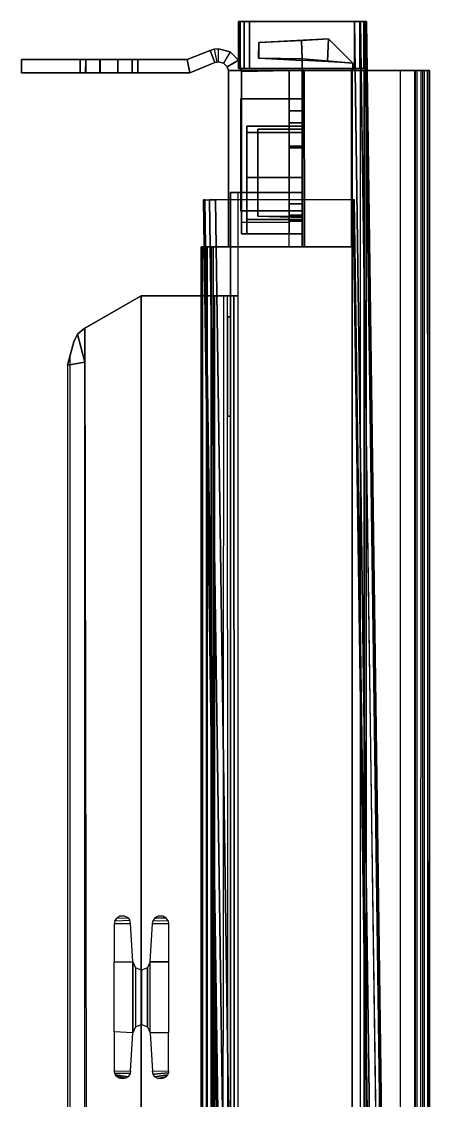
# Model space of a CAD drawing. Header units: inches. Extents: x 0 to 232, y 0 to 395.
# Drawn here: x 194.8 to 232.3, y 295.5 to 394.7 of the extents above; entities that cross this region are included whole.
import ezdxf

# ---------------------------------------------------------------- set-up
doc = ezdxf.new("R2010")
doc.units = ezdxf.units.IN
doc.header["$MEASUREMENT"] = 0
doc.layers.add('Layer1', color=4, linetype='CONTINUOUS')

msp = doc.modelspace()

# ---------------------------------------------------------------- linework, layer by layer
at = {"layer": 'Layer1'}
for p, q in [((220.77, 390.2, 327.965), (220.57, 390.2, 327.965)), ((220.77, 390.2, 192.015), (220.57, 390.2, 192.015)), ((220.601, 390.2, 192), (220.801, 390.2, 192)), ((220.801, 374, 327.95), (220.77, 390.2, 327.965)), ((220.77, 390.2, 327.965), (220.77, 390.2, 192.015)), ((220.801, 374, 192), (220.77, 390.2, 192.015)), ((220.801, 390.2, 327.965), (220.801, 390.2, 327.965)), ((220.832, 374, 192), (220.601, 374, 192)), ((220.801, 374, 327.95), (220.601, 374, 327.95)), ((220.801, 374, 192), (220.601, 374, 192)), ((220.632, 374, 327.95), (220.832, 374, 327.95)), ((220.801, 374, 327.95), (220.801, 374, 192))]:
    msp.add_line(p, q, dxfattribs=at)
for points in [[(214.871, 394.701, 347.743), (214.732, 394.701, 347.236), (214.732, 394.701, 328.664), (214.865, 394.7, 328.168)], [(214.865, 394.699, 328.167), (214.732, 394.7, 328.664), (214.732, 390.4, 328.664), (214.872, 390.402, 328.155)], [(214.732, 390.402, 328.664), (214.732, 394.7, 328.664), (214.732, 394.7, 347.236), (214.732, 390.4, 347.236)], [(214.732, 390.4, 347.236), (214.874, 390.4, 347.748), (214.871, 394.7, 347.744), (214.732, 394.7, 347.236)], [(215.237, 394.701, 327.796), (214.865, 394.701, 328.167), (214.871, 394.7, 347.744), (215.249, 394.701, 348.111)], [(215.239, 390.4, 327.794), (214.872, 390.4, 328.155), (214.865, 394.7, 328.167), (215.237, 394.7, 327.796)], [(214.874, 390.4, 347.748), (215.246, 390.4, 348.11), (215.249, 394.7, 348.111), (214.871, 394.699, 347.744)], [(215.75, 394.701, 327.664), (215.75, 394.7, 348.236), (215.249, 394.701, 348.111), (215.237, 394.701, 327.796)], [(215.75, 394.7, 327.664), (215.237, 394.7, 327.796), (215.239, 390.4, 327.794), (215.732, 390.4, 327.664)], [(215.249, 394.699, 348.111), (215.75, 394.699, 348.236), (215.75, 390.4, 348.236), (215.246, 390.4, 348.11)], [(225.4, 390.4, 348.067), (225.4, 394.7, 348.067), (215.75, 394.7, 348.236), (215.75, 390.4, 348.236)], [(225.4, 394.7, 327.833), (225.402, 390.4, 327.833), (215.75, 390.4, 327.664), (215.75, 394.7, 327.664)], [(215.75, 394.7, 327.664), (225.4, 394.7, 327.833), (225.4, 394.7, 348.067), (215.75, 394.699, 348.236)], [(225.4, 390.4, 348.067), (225.889, 390.4, 347.929), (225.889, 394.7, 347.93), (225.4, 394.7, 348.067)], [(225.891, 390.4, 327.971), (225.4, 390.4, 327.833), (225.4, 394.7, 327.833), (225.893, 394.7, 327.973)], [(225.4, 394.7, 348.067), (225.4, 394.7, 327.833), (225.893, 394.7, 327.973), (225.889, 394.7, 347.93)], [(225.4, 394.7, 347.95), (225.957, 394.7, 347.798), (231.385, -0.001, 347.78), (230.797, -0.001, 347.95)], [(230.797, -0.001, 327.95), (231.555, 0, 328.252), (225.954, 394.7, 328.1), (225.4, 394.7, 327.95)], [(225.889, 394.7, 347.93), (226.247, 394.7, 347.57), (226.251, 390.4, 347.563), (225.889, 390.4, 347.929)], [(225.889, 394.7, 347.93), (226.247, 394.7, 347.57), (226.255, 394.7, 328.344), (225.893, 394.7, 327.973)], [(226.255, 394.7, 328.344), (225.893, 394.7, 327.973), (225.891, 390.4, 327.971), (226.249, 390.4, 328.333)], [(225.954, 394.7, 328.1), (226.355, 394.7, 328.504), (231.754, -0.001, 328.507), (231.555, -0.001, 328.252)], [(231.385, -0.001, 347.78), (231.75, -0.001, 347.4), (226.353, 394.7, 347.4), (225.957, 394.7, 347.798)], [(226.251, 390.4, 347.563), (226.382, 390.4, 347.067), (226.382, 394.7, 347.067), (226.247, 394.7, 347.57)], [(226.255, 394.698, 328.344), (226.382, 394.7, 328.833), (226.382, 394.7, 347.067), (226.247, 394.7, 347.57)], [(226.382, 394.7, 328.833), (226.255, 394.7, 328.344), (226.249, 390.4, 328.333), (226.382, 390.4, 328.833)], [(226.353, 394.7, 347.4), (226.5, 394.7, 346.85), (231.897, -0.001, 346.85), (231.75, -0.001, 347.4)], [(231.754, -0.001, 328.507), (231.897, -0.001, 329.05), (226.5, 394.7, 329.05), (226.355, 394.7, 328.504)], [(226.382, 394.7, 347.067), (226.382, 390.4, 347.067), (226.382, 390.4, 328.833), (226.382, 394.7, 328.833)], [(226.382, 394.7, 347.067), (226.382, 390.4, 347.067), (226.382, 390.4, 328.833), (226.382, 394.7, 328.833)], [(231.897, -0.001, 346.85), (231.897, -0.001, 329.05), (226.5, 394.7, 329.05), (226.5, 394.7, 346.85)], [(216.577, 391.348, 81.3), (216.601, 392.767, 81.3), (223.012, 393.103, 81.3), (225.251, 390.863, 81.3)], [(216.577, 391.348, 70.3), (216.601, 392.767, 70.3), (220.513, 392.972, 70.3), (220.601, 391.278, 70.3)], [(216.601, 392.767, 70.3), (216.577, 391.348, 70.3), (216.577, 391.348, 81.3), (216.601, 392.767, 81.3)], [(216.601, 391.348, 175.2), (216.595, 392.763, 175.2), (216.601, 392.767, 186.2), (216.601, 391.348, 186.2)], [(216.601, 392.767, 175.2), (223.012, 393.103, 175.2), (223.012, 393.103, 186.2), (216.601, 392.767, 186.204)], [(216.601, 392.767, 81.3), (216.601, 392.767, 70.3), (223.012, 393.103, 70.3), (223.012, 393.103, 81.3)], [(216.601, 391.348, 186.2), (216.601, 392.767, 186.2), (220.513, 392.972, 186.2), (220.601, 391.278, 186.2)], [(220.513, 392.972, 175.2), (220.601, 391.278, 175.2), (216.601, 391.348, 175.2), (216.601, 392.767, 175.2)], [(220.513, 392.972, 186.2), (223.012, 393.103, 186.2), (225.251, 390.863, 186.2), (220.601, 391.278, 186.2)], [(222.926, 391.071, 175.2), (223.012, 393.103, 175.2), (220.513, 392.972, 175.2), (220.601, 391.278, 175.2)], [(225.251, 390.863, 70.287), (223.012, 393.103, 70.3), (220.513, 392.972, 70.3), (220.601, 391.278, 70.3)], [(225.251, 390.863, 175.2), (225.251, 390.863, 175.2), (223.012, 393.103, 175.2), (222.926, 391.071, 175.2)], [(223.012, 393.103, 186.2), (223.012, 393.103, 175.2), (225.251, 390.863, 175.2), (225.251, 390.863, 186.2)], [(223.012, 393.103, 81.3), (223.012, 393.103, 70.3), (225.251, 390.863, 70.3), (225.251, 390.863, 81.3)], [(210.251, 390, 190), (212.564, 390.934, 190), (212.115, 392.047, 190), (210.018, 391.2, 190)], [(210.251, 390, 36.05), (210.018, 391.2, 36.05), (212.115, 392.047, 36.05), (212.564, 390.934, 36.05)], [(210.018, 391.2, 190), (212.115, 392.047, 190), (212.115, 392.047, 36.05), (210.018, 391.2, 36.05)], [(210.251, 390, 345.95), (212.564, 390.934, 345.95), (212.115, 392.047, 345.95), (210.018, 391.2, 345.95)], [(210.251, 390, 192), (210.018, 391.2, 192), (212.115, 392.047, 192), (212.564, 390.934, 192)], [(210.018, 391.2, 192), (212.115, 392.047, 192), (212.115, 392.047, 345.95), (210.018, 391.2, 345.95)], [(212.115, 392.047, 190), (212.501, 392.161, 190), (212.73, 390.983, 190), (212.564, 390.934, 190)], [(212.115, 392.047, 36.05), (212.501, 392.161, 36.05), (212.501, 392.161, 190), (212.115, 392.047, 190)], [(212.115, 392.047, 345.95), (212.501, 392.161, 345.95), (212.73, 390.983, 345.95), (212.564, 390.934, 345.95)], [(212.115, 392.047, 192), (212.501, 392.161, 192), (212.501, 392.161, 345.95), (212.115, 392.047, 345.95)], [(212.73, 390.983, 190), (212.901, 391, 190), (212.901, 392.2, 190), (212.501, 392.161, 190)], [(212.501, 392.161, 190), (212.901, 392.2, 190), (212.901, 392.2, 36.05), (212.501, 392.161, 36.05)], [(212.73, 390.983, 345.95), (212.901, 391, 345.95), (212.901, 392.2, 345.95), (212.501, 392.161, 345.95)], [(212.501, 392.161, 345.95), (212.901, 392.2, 345.95), (212.901, 392.2, 192), (212.501, 392.161, 192)], [(212.901, 392.2, 190), (213.952, 391.918, 190), (213.351, 390.88, 190), (212.901, 391, 190)], [(212.901, 392.2, 36.05), (213.952, 391.918, 36.05), (213.952, 391.917, 190), (212.901, 392.2, 190)], [(212.901, 392.2, 345.95), (213.952, 391.918, 345.95), (213.351, 390.88, 345.95), (212.901, 391, 345.95)], [(212.901, 392.2, 192), (213.952, 391.918, 192), (213.952, 391.917, 345.95), (212.901, 392.2, 345.95)], [(213.351, 390.88, 190), (213.681, 390.55, 190), (214.72, 391.149, 190), (213.952, 391.917, 190)], [(213.351, 390.88, 345.95), (213.681, 390.55, 345.95), (214.72, 391.149, 345.95), (213.952, 391.917, 345.95)], [(213.952, 391.917, 190), (214.72, 391.149, 190), (214.717, 391.155, 36.05), (213.952, 391.918, 36.05)], [(213.952, 391.917, 345.95), (214.72, 391.149, 345.95), (214.717, 391.155, 192), (213.952, 391.918, 192)], [(194.762, 391.2, 36.05), (210.018, 391.2, 36.05), (210.018, 391.2, 190), (194.762, 391.2, 190)], [(194.762, 391.2, 190), (194.762, 390, 190), (194.762, 390, 36.05), (194.762, 391.2, 36.05)], [(194.762, 391.2, 36.05), (194.762, 390, 36.05), (210.251, 390, 36.05), (210.018, 391.2, 36.05)], [(194.762, 391.2, 190), (194.762, 390, 190), (210.251, 390, 190), (210.018, 391.2, 190)], [(194.762, 391.2, 192), (210.018, 391.2, 192), (210.018, 391.2, 345.95), (194.762, 391.2, 345.95)], [(194.762, 391.2, 345.95), (194.762, 390, 345.95), (194.762, 390, 192), (194.762, 391.2, 192)], [(194.762, 391.2, 192), (194.762, 390, 192), (210.251, 390, 192), (210.018, 391.2, 192)], [(194.762, 391.2, 345.95), (194.762, 390, 345.95), (210.251, 390, 345.95), (210.018, 391.2, 345.95)], [(200.665, 389.996, 51.332), (200.151, 390, 52.9), (200.151, 391.2, 52.9), (200.667, 391.2, 51.33)], [(200.151, 390, 52.9), (200.151, 390, 55.1), (200.151, 391.2, 55.1), (200.151, 391.2, 52.9)], [(200.151, 390, 55.1), (200.649, 390, 56.646), (200.664, 391.2, 56.667), (200.151, 391.2, 55.1)], [(200.665, 389.996, 83.332), (200.151, 390, 84.9), (200.151, 391.2, 84.9), (200.667, 391.2, 83.33)], [(200.151, 390, 84.9), (200.151, 390, 87.1), (200.151, 391.2, 87.1), (200.151, 391.2, 84.9)], [(200.151, 390, 87.1), (200.649, 390, 88.646), (200.664, 391.2, 88.667), (200.151, 391.2, 87.1)], [(200.665, 389.996, 147.332), (200.151, 390, 148.9), (200.151, 391.2, 148.9), (200.667, 391.2, 147.33)], [(200.151, 390, 148.9), (200.151, 390, 151.1), (200.151, 391.2, 151.1), (200.151, 391.2, 148.9)], [(200.151, 390, 151.1), (200.649, 390, 152.646), (200.664, 391.2, 152.667), (200.151, 391.2, 151.1)], [(200.665, 389.996, 179.332), (200.151, 390, 180.9), (200.151, 391.2, 180.9), (200.667, 391.2, 179.33)], [(200.151, 390, 180.9), (200.151, 390, 183.1), (200.151, 391.2, 183.1), (200.151, 391.2, 180.9)], [(200.151, 390, 183.1), (200.649, 390, 184.646), (200.664, 391.2, 184.667), (200.151, 391.2, 183.1)], [(200.665, 389.996, 207.282), (200.151, 390, 208.85), (200.151, 391.2, 208.85), (200.667, 391.2, 207.28)], [(200.151, 390, 208.85), (200.151, 390, 211.05), (200.151, 391.2, 211.05), (200.151, 391.2, 208.85)], [(200.151, 390, 211.05), (200.649, 390, 212.596), (200.664, 391.2, 212.617), (200.151, 391.2, 211.05)], [(200.665, 389.996, 239.282), (200.151, 390, 240.85), (200.151, 391.2, 240.85), (200.667, 391.2, 239.28)], [(200.151, 390, 240.85), (200.151, 390, 243.05), (200.151, 391.2, 243.05), (200.151, 391.2, 240.85)], [(200.151, 390, 243.05), (200.649, 390, 244.596), (200.664, 391.2, 244.617), (200.151, 391.2, 243.05)], [(200.665, 389.996, 303.282), (200.151, 390, 304.85), (200.151, 391.2, 304.85), (200.667, 391.2, 303.28)], [(200.151, 390, 304.85), (200.151, 390, 307.05), (200.151, 391.2, 307.05), (200.151, 391.2, 304.85)], [(200.151, 390, 307.05), (200.649, 390, 308.596), (200.664, 391.2, 308.617), (200.151, 391.2, 307.05)], [(200.665, 389.996, 335.282), (200.151, 390, 336.85), (200.151, 391.2, 336.85), (200.667, 391.2, 335.28)], [(200.151, 390, 336.85), (200.151, 390, 339.05), (200.151, 391.2, 339.05), (200.151, 391.2, 336.85)], [(200.151, 390, 339.05), (200.649, 390, 340.596), (200.664, 391.2, 340.617), (200.151, 391.2, 339.05)], [(200.649, 390, 56.646), (201.98, 390, 57.619), (201.975, 391.2, 57.618), (200.664, 391.2, 56.667)], [(200.649, 390, 88.646), (201.98, 390, 89.619), (201.975, 391.2, 89.618), (200.664, 391.2, 88.667)], [(200.649, 390, 152.646), (201.98, 390, 153.619), (201.975, 391.2, 153.618), (200.664, 391.2, 152.667)], [(200.649, 390, 184.646), (201.98, 390, 185.619), (201.975, 391.2, 185.618), (200.664, 391.2, 184.667)], [(200.649, 390, 212.596), (201.98, 390, 213.569), (201.975, 391.2, 213.568), (200.664, 391.2, 212.617)], [(200.649, 390, 244.596), (201.98, 390, 245.569), (201.975, 391.2, 245.568), (200.664, 391.2, 244.617)], [(200.649, 390, 308.596), (201.98, 390, 309.569), (201.975, 391.2, 309.568), (200.664, 391.2, 308.617)], [(200.649, 390, 340.596), (201.98, 390, 341.569), (201.975, 391.2, 341.568), (200.664, 391.2, 340.617)], [(200.665, 390, 51.332), (201.985, 390, 50.379), (201.993, 391.2, 50.376), (200.667, 391.2, 51.33)], [(200.665, 390, 83.332), (201.985, 390, 82.379), (201.993, 391.2, 82.376), (200.667, 391.2, 83.33)], [(200.665, 390, 147.332), (201.985, 390, 146.379), (201.993, 391.2, 146.376), (200.667, 391.2, 147.33)], [(200.665, 390, 179.332), (201.985, 390, 178.379), (201.993, 391.2, 178.376), (200.667, 391.2, 179.33)], [(200.665, 390, 207.282), (201.985, 390, 206.329), (201.993, 391.2, 206.326), (200.667, 391.2, 207.28)], [(200.665, 390, 239.282), (201.985, 390, 238.329), (201.993, 391.2, 238.326), (200.667, 391.2, 239.28)], [(200.665, 390, 303.282), (201.985, 390, 302.329), (201.993, 391.2, 302.326), (200.667, 391.2, 303.28)], [(200.665, 390, 335.282), (201.985, 390, 334.329), (201.993, 391.2, 334.326), (200.667, 391.2, 335.28)], [(203.619, 391.2, 57.621), (201.975, 391.2, 57.618), (201.98, 390, 57.619), (203.634, 390, 57.616)], [(203.619, 391.2, 89.621), (201.975, 391.2, 89.618), (201.98, 390, 89.619), (203.634, 390, 89.616)], [(203.619, 391.2, 153.621), (201.975, 391.2, 153.618), (201.98, 390, 153.619), (203.634, 390, 153.616)], [(203.619, 391.2, 185.621), (201.975, 391.2, 185.618), (201.98, 390, 185.619), (203.634, 390, 185.616)], [(203.619, 391.2, 213.571), (201.975, 391.2, 213.568), (201.98, 390, 213.569), (203.634, 390, 213.566)], [(203.619, 391.2, 245.571), (201.975, 391.2, 245.568), (201.98, 390, 245.569), (203.634, 390, 245.566)], [(203.619, 391.2, 309.571), (201.975, 391.2, 309.568), (201.98, 390, 309.569), (203.634, 390, 309.566)], [(203.619, 391.2, 341.571), (201.975, 391.2, 341.568), (201.98, 390, 341.569), (203.634, 390, 341.566)], [(201.993, 391.2, 50.376), (201.985, 390, 50.379), (203.609, 390, 50.376), (203.624, 391.2, 50.381)], [(201.993, 391.2, 82.376), (201.985, 390, 82.379), (203.609, 390, 82.376), (203.624, 391.2, 82.381)], [(201.993, 391.2, 146.376), (201.985, 390, 146.379), (203.609, 390, 146.376), (203.624, 391.2, 146.381)], [(201.993, 391.2, 178.376), (201.985, 390, 178.379), (203.609, 390, 178.376), (203.624, 391.2, 178.381)], [(201.993, 391.2, 206.326), (201.985, 390, 206.329), (203.609, 390, 206.326), (203.624, 391.2, 206.331)], [(201.993, 391.2, 238.326), (201.985, 390, 238.329), (203.609, 390, 238.326), (203.624, 391.2, 238.331)], [(201.993, 391.2, 302.326), (201.985, 390, 302.329), (203.609, 390, 302.326), (203.624, 391.2, 302.331)], [(201.993, 391.2, 334.326), (201.985, 390, 334.329), (203.609, 390, 334.326), (203.624, 391.2, 334.331)], [(203.609, 390, 50.376), (204.933, 390, 51.326), (204.951, 391.2, 51.35), (203.624, 391.2, 50.381)], [(203.609, 390, 82.376), (204.933, 390, 83.326), (204.951, 391.2, 83.35), (203.624, 391.2, 82.381)], [(203.609, 390, 146.376), (204.933, 390, 147.326), (204.951, 391.2, 147.35), (203.624, 391.2, 146.381)], [(203.609, 390, 178.376), (204.933, 390, 179.326), (204.951, 391.2, 179.35), (203.624, 391.2, 178.381)], [(203.609, 390, 206.326), (204.933, 390, 207.276), (204.951, 391.2, 207.3), (203.624, 391.2, 206.331)], [(203.609, 390, 238.326), (204.933, 390, 239.276), (204.951, 391.2, 239.3), (203.624, 391.2, 238.331)], [(203.609, 390, 302.326), (204.933, 390, 303.276), (204.951, 391.2, 303.3), (203.624, 391.2, 302.331)], [(203.609, 390, 334.326), (204.933, 390, 335.276), (204.951, 391.2, 335.3), (203.624, 391.2, 334.331)], [(204.938, 391.2, 56.668), (203.619, 391.2, 57.621), (203.634, 390, 57.616), (204.941, 390.013, 56.663)], [(204.938, 391.2, 88.668), (203.619, 391.2, 89.621), (203.634, 390, 89.616), (204.941, 390.013, 88.663)], [(204.938, 391.2, 152.668), (203.619, 391.2, 153.621), (203.634, 390, 153.616), (204.941, 390.013, 152.663)], [(204.938, 391.2, 184.668), (203.619, 391.2, 185.621), (203.634, 390, 185.616), (204.941, 390.013, 184.663)], [(204.938, 391.2, 212.618), (203.619, 391.2, 213.571), (203.634, 390, 213.566), (204.941, 390.013, 212.613)], [(204.938, 391.2, 244.618), (203.619, 391.2, 245.571), (203.634, 390, 245.566), (204.941, 390.013, 244.613)], [(204.938, 391.2, 308.618), (203.619, 391.2, 309.571), (203.634, 390, 309.566), (204.941, 390.013, 308.613)], [(204.938, 391.2, 340.618), (203.619, 391.2, 341.571), (203.634, 390, 341.566), (204.941, 390.013, 340.613)], [(204.934, 390.039, 51.327), (205.451, 390, 52.9), (205.451, 391.2, 52.9), (204.951, 391.2, 51.35)], [(204.934, 390.039, 83.327), (205.451, 390, 84.9), (205.451, 391.2, 84.9), (204.951, 391.2, 83.35)], [(204.934, 390.039, 147.327), (205.451, 390, 148.9), (205.451, 391.2, 148.9), (204.951, 391.2, 147.35)], [(204.934, 390.039, 179.327), (205.451, 390, 180.9), (205.451, 391.2, 180.9), (204.951, 391.2, 179.35)], [(204.934, 390.039, 207.277), (205.451, 390, 208.85), (205.451, 391.2, 208.85), (204.951, 391.2, 207.3)], [(204.934, 390.039, 239.277), (205.451, 390, 240.85), (205.451, 391.2, 240.85), (204.951, 391.2, 239.3)], [(204.934, 390.039, 303.277), (205.451, 390, 304.85), (205.451, 391.2, 304.85), (204.951, 391.2, 303.3)], [(204.934, 390.039, 335.277), (205.451, 390, 336.85), (205.451, 391.2, 336.85), (204.951, 391.2, 335.3)], [(205.451, 390, 55.1), (204.941, 390, 56.663), (204.938, 391.2, 56.668), (205.451, 391.2, 55.1)], [(205.451, 390, 87.1), (204.941, 390, 88.663), (204.938, 391.2, 88.668), (205.451, 391.2, 87.1)], [(205.451, 390, 151.1), (204.941, 390, 152.663), (204.938, 391.2, 152.668), (205.451, 391.2, 151.1)], [(205.451, 390, 183.1), (204.941, 390, 184.663), (204.938, 391.2, 184.668), (205.451, 391.2, 183.1)], [(205.451, 390, 211.05), (204.941, 390, 212.613), (204.938, 391.2, 212.618), (205.451, 391.2, 211.05)], [(205.451, 390, 243.05), (204.941, 390, 244.613), (204.938, 391.2, 244.618), (205.451, 391.2, 243.05)], [(205.451, 390, 307.05), (204.941, 390, 308.613), (204.938, 391.2, 308.618), (205.451, 391.2, 307.05)], [(205.451, 390, 339.05), (204.941, 390, 340.613), (204.938, 391.2, 340.618), (205.451, 391.2, 339.05)], [(205.451, 390, 52.9), (205.451, 390, 55.1), (205.451, 391.2, 55.1), (205.451, 391.2, 52.9)], [(205.451, 390, 84.9), (205.451, 390, 87.1), (205.451, 391.2, 87.1), (205.451, 391.2, 84.9)], [(205.451, 390, 148.9), (205.451, 390, 151.1), (205.451, 391.2, 151.1), (205.451, 391.2, 148.9)], [(205.451, 390, 180.9), (205.451, 390, 183.1), (205.451, 391.2, 183.1), (205.451, 391.2, 180.9)], [(205.451, 390, 208.85), (205.451, 390, 211.05), (205.451, 391.2, 211.05), (205.451, 391.2, 208.85)], [(205.451, 390, 240.85), (205.451, 390, 243.05), (205.451, 391.2, 243.05), (205.451, 391.2, 240.85)], [(205.451, 390, 304.85), (205.451, 390, 307.05), (205.451, 391.2, 307.05), (205.451, 391.2, 304.85)], [(205.451, 390, 336.85), (205.451, 390, 339.05), (205.451, 391.2, 339.05), (205.451, 391.2, 336.85)], [(212.564, 390.934, 36.05), (210.251, 390, 36.05), (210.251, 390, 190), (212.564, 390.934, 190)], [(212.564, 390.934, 190), (212.73, 390.983, 190), (212.73, 390.983, 36.05), (212.564, 390.934, 36.05)], [(212.564, 390.934, 345.95), (212.73, 390.983, 345.95), (212.73, 390.983, 192), (212.564, 390.934, 192)], [(212.73, 390.983, 190), (212.73, 390.983, 36.05), (212.901, 391, 36.05), (212.901, 391, 190)], [(212.73, 390.983, 345.95), (212.73, 390.983, 192), (212.901, 391, 192), (212.901, 391, 345.95)], [(212.901, 391, 36.05), (213.351, 390.879, 36.05), (213.351, 390.88, 190), (212.901, 391, 190)], [(212.901, 391, 192), (213.351, 390.879, 192), (213.351, 390.88, 345.95), (212.901, 391, 345.95)], [(213.351, 390.88, 190), (213.681, 390.55, 190), (213.681, 390.55, 36.05), (213.351, 390.879, 36.05)], [(213.351, 390.88, 345.95), (213.681, 390.55, 345.95), (213.681, 390.55, 192), (213.351, 390.879, 192)], [(213.681, 390.55, 190), (213.801, 390.2, 190), (214.999, 390.2, 190), (214.72, 391.149, 190)], [(213.681, 390.55, 345.95), (213.801, 390.2, 345.95), (214.999, 390.2, 345.95), (214.72, 391.149, 345.95)], [(214.717, 391.155, 36.05), (214.999, 390.189, 36.05), (214.999, 390.2, 190), (214.72, 391.149, 190)], [(214.717, 391.155, 192), (214.999, 390.189, 192), (214.999, 390.2, 345.95), (214.72, 391.149, 345.95)], [(220.601, 391.278, 70.3), (216.577, 391.348, 70.3), (216.601, 391.348, 81.3), (220.601, 391.123, 81.3)], [(220.601, 391.278, 175.2), (216.601, 391.348, 175.2), (216.601, 391.348, 186.2), (220.601, 391.278, 186.2)], [(220.601, 391.278, 186.2), (220.601, 374, 186.2), (220.601, 374, 175.2), (220.601, 391.278, 175.2)], [(220.601, 390.2, 186.2), (220.601, 391.278, 186.2), (225.251, 390.863, 186.2), (225.251, 390.2, 186.2)], [(225.251, 390.2, 175.2), (225.251, 390.863, 175.2), (220.601, 391.278, 175.2), (220.601, 390.2, 175.2)], [(220.601, 391.278, 70.3), (220.601, 374, 70.3), (220.601, 374, 79.953), (220.601, 391.278, 81.3)], [(220.601, 390.207, 81.216), (225.251, 390.2, 81.3), (225.251, 390.863, 81.3), (220.601, 391.278, 81.3)], [(225.251, 390.863, 70.3), (220.601, 391.278, 70.3), (220.601, 390.2, 70.3), (225.251, 390.2, 70.3)], [(225.251, 390.863, 175.2), (225.251, 390.2, 175.2), (225.251, 390.2, 186.2), (225.251, 390.863, 186.2)], [(225.251, 390.2, 70.3), (225.251, 390.863, 70.3), (225.31, 390.858, 81.3), (225.251, 390.2, 81.3)], [(210.251, 390, 190), (194.762, 390, 190), (194.762, 390, 36.05), (210.251, 390, 36.05)], [(210.251, 390, 345.95), (194.762, 390, 345.95), (194.762, 390, 192), (210.251, 390, 192)], [(213.681, 390.55, 36.05), (213.797, 390.192, 36.05), (213.801, 390.2, 190), (213.681, 390.55, 190)], [(213.681, 390.55, 192), (213.797, 390.192, 192), (213.801, 390.2, 345.95), (213.681, 390.55, 345.95)], [(213.801, 390.2, 190), (213.801, 390.1, 190), (213.801, 390.1, 36.05), (213.797, 390.192, 36.05)], [(213.801, 390.2, 345.95), (213.801, 390.1, 345.95), (213.801, 390.1, 192), (213.797, 390.192, 192)], [(220.601, 390.2, 192), (213.801, 390.2, 192), (213.801, 374, 192), (220.601, 374, 192)], [(214.999, 390.2, 192), (214.999, 390.2, 190), (213.801, 390.2, 190), (213.801, 390.2, 192)], [(213.801, 390.2, 190), (213.801, 390.2, 192), (213.801, 390.1, 192), (213.801, 390.1, 190)], [(220.601, 390.2, 347.95), (213.801, 390.2, 347.95), (213.801, 374, 347.95), (220.601, 374, 347.95)], [(214.999, 390.2, 347.95), (214.999, 390.2, 345.95), (213.801, 390.2, 345.95), (213.801, 390.2, 347.95)], [(213.801, 390.2, 345.95), (213.801, 390.2, 347.95), (213.801, 390.1, 347.95), (213.801, 390.1, 345.95)], [(213.801, 390.1, 192), (213.801, 374, 192), (213.801, 374, 36.05), (213.801, 390.1, 36.05)], [(213.801, 390.1, 347.95), (213.801, 374, 347.95), (213.801, 374, 192), (213.801, 390.1, 192)], [(214.732, 390.4, 347.236), (220.632, 390.4, 347.236), (220.632, 390.4, 347.95), (215.246, 390.4, 348.11)], [(215.246, 390.4, 348.11), (214.874, 390.4, 347.748), (214.732, 390.4, 347.236)], [(215.732, 390.4, 347.236), (214.732, 390.4, 347.239), (214.732, 390.4, 328.664), (215.732, 390.4, 328.664)], [(215.732, 390.4, 328.664), (214.732, 390.4, 328.66), (214.872, 390.4, 328.155), (215.732, 390.4, 328.178)], [(215.732, 390.4, 328.178), (214.872, 390.4, 328.155), (215.239, 390.4, 327.794), (215.732, 390.4, 327.794)], [(220.601, 390.2, 192), (220.601, 390.2, 190.8), (214.999, 390.2, 190.8), (214.999, 390.2, 192)], [(220.601, 375.2, 190.8), (220.601, 390.2, 190.8), (214.999, 390.2, 190.8), (215.001, 375.2, 190.8)], [(215.001, 390.1, 190.8), (214.999, 390.2, 190.8), (214.999, 390.189, 36.05), (215.001, 390.1, 36.05)], [(214.999, 390.2, 190.8), (219.401, 390.168, 190.7), (219.401, 390.168, 36.05), (214.999, 390.189, 36.05)], [(219.401, 390.2, 36.05), (219.401, 376.22, 36.05), (214.999, 376.22, 36.05), (215.001, 390.1, 36.05)], [(220.601, 390.2, 347.95), (220.601, 390.2, 346.75), (214.999, 390.2, 346.75), (214.999, 390.2, 347.95)], [(220.601, 375.2, 346.75), (220.601, 390.2, 346.75), (214.999, 390.2, 346.75), (215.001, 375.2, 346.75)], [(215.001, 390.1, 346.75), (214.999, 390.2, 346.75), (214.999, 390.189, 192), (215.001, 390.1, 192)], [(219.401, 390.2, 327.794), (214.999, 390.199, 327.794), (215.001, 390.1, 192), (219.401, 390.2, 192)], [(215.001, 375.2, 190.8), (215.001, 390.1, 190.8), (215.001, 390.1, 36.05), (215.001, 375.2, 36.05)], [(215.001, 375.2, 346.75), (215.001, 390.1, 346.75), (215.001, 390.1, 192), (215.001, 375.2, 192)], [(215.732, 390.4, 327.794), (215.239, 390.4, 327.794), (215.732, 390.398, 327.664)], [(220.632, 390.4, 347.95), (215.246, 390.4, 348.11), (215.75, 390.4, 348.236), (220.632, 390.4, 348.15)], [(220.636, 390.4, 327.75), (215.732, 390.4, 327.664), (215.732, 390.4, 347.236), (220.632, 390.4, 347.236)], [(220.601, 390.2, 36.05), (219.401, 390.2, 36.05), (219.401, 390.2, 190.7), (220.601, 390.2, 190.7)], [(219.401, 374, 36.05), (219.401, 390.2, 36.05), (220.601, 390.2, 36.05), (220.601, 374, 36.05)], [(220.601, 390.2, 190.7), (219.401, 390.2, 190.7), (219.401, 375.2, 190.7), (220.601, 375.2, 190.7)], [(220.601, 390.2, 192), (219.401, 390.2, 192), (219.401, 390.2, 346.65), (220.601, 390.2, 346.65)], [(219.401, 374, 192), (219.401, 390.2, 192), (220.601, 390.2, 192), (220.601, 374, 192)], [(220.601, 390.2, 346.65), (219.401, 390.2, 346.65), (219.401, 375.2, 346.65), (220.601, 375.2, 346.65)], [(220.601, 374, 327.95), (220.801, 374, 327.95), (220.77, 390.2, 327.965), (220.57, 390.2, 327.965)], [(220.77, 390.2, 327.965), (220.57, 390.2, 327.965), (220.57, 390.2, 192.015), (220.77, 390.2, 192.015)], [(220.601, 390.395, 330.906), (220.601, 390.4, 327.95), (220.601, 374, 327.95), (220.632, 374, 330.904)], [(220.633, 390.4, 341.794), (220.601, 373.966, 341.794), (220.601, 374, 347.95), (220.601, 390.4, 347.95)], [(220.601, 387.61, 341.794), (220.633, 390.4, 341.794), (220.601, 390.39, 330.906), (220.601, 387.61, 330.906)], [(220.601, 390.2, 175.2), (220.601, 374, 175.2), (220.601, 374, 79.953), (220.601, 390.207, 81.216)], [(220.601, 390.2, 192), (225.202, 390.2, 192), (225.202, 374, 192), (220.601, 374, 192)], [(220.601, 390.2, 192), (220.601, 374, 192), (220.601, 374, 186.2), (220.601, 390.2, 186.2)], [(220.601, 379, 34.8), (220.601, 390.2, 34.8), (220.601, 390.2, 35.5), (220.601, 379, 35.5)], [(220.601, 374, 70.3), (220.601, 390.2, 70.3), (220.601, 390.2, 35.5), (220.601, 374, 35.5)], [(225.966, 390.2, 191.691), (220.601, 390.2, 191.732), (220.601, 390.2, 190.938), (226.301, 390.2, 190.938)], [(220.601, 390.2, 191.732), (220.601, 390.2, 192), (225.202, 390.2, 192), (225.966, 390.2, 191.691)], [(226.464, 390.2, 186.2), (220.601, 390.2, 186.2), (220.601, 390.2, 190.938), (226.301, 390.2, 190.938)], [(225.251, 390.2, 186.2), (226.464, 390.2, 186.2), (226.842, 390.2, 175.194), (220.601, 390.2, 175.2)], [(230.065, 390.2, 81.3), (220.601, 390.2, 81.3), (220.601, 390.2, 175.2), (226.842, 390.2, 175.194)], [(220.601, 390.2, 81.3), (230.065, 390.2, 81.3), (230.431, 390.2, 70.637), (220.601, 390.2, 70.3)], [(220.601, 390.2, 70.3), (230.431, 390.2, 70.637), (231.665, 390.2, 34.666), (220.601, 390.2, 34.8)], [(220.601, 374, 192), (220.601, 374, 190.8), (220.601, 390.2, 190.8), (220.601, 390.2, 192)], [(220.601, 374, 347.95), (220.601, 374, 346.75), (220.601, 390.2, 346.75), (220.601, 390.2, 347.95)], [(220.632, 374, 327.95), (220.601, 390.2, 327.95), (220.601, 390.2, 192), (220.601, 374, 192)], [(220.632, 374, 347.95), (225.132, 374, 347.95), (225.132, 390.4, 347.95), (220.632, 390.4, 347.95)], [(225.132, 390.4, 327.95), (220.632, 390.4, 327.95), (220.632, 374, 327.95), (225.132, 374, 327.95)], [(225.132, 390.4, 347.95), (225.4, 390.4, 348.067), (220.632, 390.4, 348.15), (220.632, 390.4, 347.95)], [(225.399, 390.4, 327.833), (225.132, 390.4, 327.95), (220.632, 390.4, 327.95), (220.636, 390.4, 327.75)], [(220.77, 390.2, 192.015), (220.801, 374, 192), (220.801, 374, 327.95), (220.77, 390.2, 327.965)], [(225.132, 390.4, 347.95), (225.69, 390.4, 347.798), (225.889, 390.4, 347.929), (225.4, 390.4, 348.067)], [(225.687, 390.4, 328.1), (225.132, 390.4, 327.95), (225.4, 390.4, 327.833), (225.891, 390.4, 327.971)], [(225.202, 0, 192), (225.966, 0, 191.691), (225.966, 390.2, 191.691), (225.202, 390.2, 192)], [(226.088, 390.4, 328.504), (225.687, 390.4, 328.1), (225.891, 390.4, 327.971), (226.249, 390.4, 328.333)], [(225.69, 390.4, 347.798), (226.085, 390.4, 347.4), (226.251, 390.4, 347.563), (225.889, 390.4, 347.929)], [(225.966, 390.2, 191.691), (226.301, 390.2, 190.938), (226.301, 0, 190.938), (225.966, 0, 191.691)], [(226.085, 390.4, 347.4), (226.232, 390.4, 346.85), (226.382, 390.4, 347.067), (226.251, 390.4, 347.563)], [(226.232, 390.4, 329.05), (226.088, 390.4, 328.504), (226.249, 390.4, 328.333), (226.382, 390.4, 328.833)], [(226.382, 390.4, 347.067), (226.232, 390.4, 346.85), (226.232, 390.4, 329.05), (226.382, 390.4, 328.833)], [(226.301, 390.2, 190.938), (226.464, 390.2, 186.2), (226.464, 0, 186.2), (226.301, 0, 190.938)], [(231.658, 0, 34.871), (226.464, 0, 186.2), (226.464, 390.2, 186.2), (231.665, 390.2, 34.666)], [(229.601, 390.2, 34.691), (231.665, 390.2, 34.666), (232.301, 390.2, 6.95), (229.601, 390.2, 6.95)], [(230.951, 390.2, 6.95), (229.601, 390.2, 6.95), (229.601, 0, 6.95), (231.001, 0, 6.95)], [(232.301, 390.2, 6.95), (232.301, 390.2, 0.65), (231.001, 390.2, 0.65), (230.951, 390.2, 6.95)], [(231.001, 0, 6.95), (231.001, 0, 0.645), (231.001, 390.2, 0.645), (230.951, 390.2, 6.95)], [(232.301, 390.2, 0.65), (232.112, 390.2, 0.192), (231.184, 390.2, 0.198), (231.001, 390.2, 0.65)], [(231.184, 390.2, 0.198), (231.001, 390.2, 0.65), (231.001, 0, 0.65), (231.191, 0, 0.191)], [(232.112, 390.2, 0.192), (231.858, 390.2, 0.034), (231.503, 390.2, 0.017), (231.184, 390.2, 0.198)], [(231.428, 0, 0.04), (231.191, 0, 0.191), (231.184, 390.2, 0.198), (231.503, 390.2, 0.017)], [(231.858, 390.2, 0.034), (231.503, 390.2, 0.017), (231.428, 0, 0.04), (231.798, 0, 0.017)], [(232.126, 0, 0.206), (231.798, 0, 0.017), (231.858, 390.2, 0.034), (232.112, 390.2, 0.192)], [(232.301, 390.2, 0.65), (232.112, 390.2, 0.192), (232.126, 0, 0.206), (232.301, 0, 0.65)], [(232.301, 0, 6.95), (232.301, 0, 0.65), (232.301, 390.2, 0.65), (232.301, 390.2, 6.95)], [(214.932, 387.61, 341.794), (214.901, 387.61, 330.906), (214.901, 377.3, 330.906), (214.932, 377.3, 341.794)], [(220.632, 377.3, 341.794), (220.632, 387.61, 341.794), (214.932, 387.61, 341.794), (214.932, 377.3, 341.794)], [(220.632, 387.61, 341.794), (214.932, 387.61, 341.794), (214.932, 387.61, 330.906), (220.601, 387.61, 330.906)], [(214.932, 387.61, 330.906), (220.601, 387.61, 330.89), (220.601, 377.3, 330.906), (214.932, 377.3, 330.906)], [(220.601, 386.5, 60.146), (219.401, 386.5, 60.146), (219.401, 383.245, 62.425), (220.601, 383.245, 62.425)], [(220.601, 386.5, 60.146), (219.401, 386.5, 60.146), (219.401, 386.5, 57.125), (220.601, 386.5, 57.125)], [(220.601, 386.5, 57.125), (219.401, 386.5, 57.125), (219.401, 376.9, 57.125), (220.601, 376.9, 57.125)], [(220.601, 386.5, 216.096), (219.401, 386.5, 216.096), (219.401, 383.245, 218.375), (220.601, 383.245, 218.375)], [(220.601, 386.5, 216.096), (219.401, 386.5, 216.096), (219.401, 386.5, 213.075), (220.601, 386.5, 213.075)], [(220.601, 386.5, 213.075), (219.401, 386.5, 213.075), (219.401, 376.9, 213.075), (220.601, 376.9, 213.075)], [(215.501, 380.36, 187.182), (215.501, 385.1, 185.363), (220.601, 385.1, 185.363), (220.601, 380.36, 187.182)], [(215.501, 385.1, 185.363), (215.501, 385.1, 175.777), (220.601, 385.1, 175.777), (220.601, 385.1, 185.363)], [(215.501, 385.1, 175.777), (215.501, 380.36, 173.958), (220.601, 380.36, 173.958), (220.601, 385.1, 175.777)], [(215.501, 380.36, 53.032), (215.501, 385.1, 51.213), (220.601, 385.1, 51.213), (220.601, 380.36, 53.032)], [(215.501, 385.1, 51.213), (215.501, 385.1, 41.627), (220.601, 385.1, 41.627), (220.601, 385.1, 51.213)], [(215.501, 385.1, 41.627), (215.501, 380.36, 39.808), (220.601, 380.36, 39.808), (220.601, 385.1, 41.627)], [(216.501, 384.8, 80.72), (216.501, 376.8, 80.72), (220.601, 376.683, 80.162), (220.601, 384.819, 80.796)], [(216.501, 384.8, 80.72), (216.501, 384.8, 70.72), (220.601, 384.8, 70.72), (220.601, 384.819, 80.796)], [(216.501, 384.8, 80.72), (216.501, 384.8, 70.72), (216.501, 376.8, 70.72), (216.501, 376.8, 80.72)], [(219.401, 376.9, 174.8), (219.401, 385.4, 174.8), (219.401, 385.4, 186), (219.401, 376.9, 186)], [(219.401, 376.9, 186), (220.601, 376.9, 186), (220.601, 385.4, 186), (219.401, 385.4, 186)], [(220.601, 385.4, 186), (220.601, 385.4, 174.8), (219.401, 385.4, 174.8), (219.401, 385.4, 186)], [(220.601, 385.4, 174.8), (219.401, 385.4, 174.8), (219.401, 376.9, 174.8), (220.601, 376.9, 174.8)], [(219.401, 376.9, 140), (219.401, 385.4, 140), (219.401, 385.4, 151.2), (219.401, 376.9, 151.2)], [(220.601, 385.4, 151.2), (219.401, 385.4, 151.2), (219.401, 376.9, 151.2), (220.601, 376.9, 151.2)], [(220.601, 385.4, 140), (219.401, 385.4, 140), (219.401, 385.4, 151.2), (220.601, 385.4, 151.2)], [(220.601, 385.4, 140), (219.401, 385.4, 140), (219.401, 376.9, 140), (220.601, 376.9, 140)], [(219.401, 385.4, 123), (219.401, 376.9, 123), (219.401, 376.9, 111.8), (219.401, 385.4, 111.8)], [(220.601, 385.4, 123), (219.401, 385.4, 123), (219.401, 376.9, 123), (220.601, 376.9, 123)], [(220.601, 385.4, 111.8), (219.401, 385.4, 111.8), (219.401, 376.9, 111.8), (220.601, 376.9, 111.8)], [(220.601, 385.4, 111.8), (219.401, 385.4, 111.8), (219.401, 385.4, 123), (220.601, 385.4, 123)], [(220.601, 377.961, 81.1), (220.601, 385.4, 81.1), (219.401, 385.4, 81.1), (219.401, 377.961, 81.1)], [(220.601, 385.4, 81.1), (220.601, 385.4, 69.9), (219.401, 385.4, 69.9), (219.401, 385.4, 81.1)], [(220.601, 385.4, 69.9), (219.401, 385.4, 69.9), (219.401, 377.961, 69.9), (220.601, 377.961, 69.9)], [(220.601, 377.961, 51.85), (220.601, 385.4, 51.85), (219.401, 385.4, 51.85), (219.401, 377.961, 51.85)], [(220.601, 385.4, 40.65), (219.401, 385.4, 40.65), (219.401, 385.4, 51.85), (220.601, 385.4, 51.85)], [(219.401, 377.961, 40.65), (220.601, 377.961, 40.65), (220.601, 385.4, 40.65), (219.401, 385.4, 40.65)], [(219.401, 376.9, 330.75), (219.401, 385.4, 330.75), (219.401, 385.4, 341.95), (219.401, 376.9, 341.95)], [(219.401, 376.9, 341.95), (220.601, 376.9, 341.95), (220.601, 385.4, 341.95), (219.401, 385.4, 341.95)], [(220.601, 385.4, 341.95), (220.601, 385.4, 330.75), (219.401, 385.4, 330.75), (219.401, 385.4, 341.95)], [(220.601, 385.4, 330.75), (219.401, 385.4, 330.75), (219.401, 376.9, 330.75), (220.601, 376.9, 330.75)], [(219.401, 376.9, 295.95), (219.401, 385.4, 295.95), (219.401, 385.4, 307.15), (219.401, 376.9, 307.15)], [(220.601, 385.4, 307.15), (219.401, 385.4, 307.15), (219.401, 376.9, 307.15), (220.601, 376.9, 307.15)], [(220.601, 385.4, 295.95), (219.401, 385.4, 295.95), (219.401, 385.4, 307.15), (220.601, 385.4, 307.15)], [(220.601, 385.4, 295.95), (219.401, 385.4, 295.95), (219.401, 376.9, 295.95), (220.601, 376.9, 295.95)], [(219.401, 385.4, 278.95), (219.401, 376.9, 278.95), (219.401, 376.9, 267.75), (219.401, 385.4, 267.75)], [(220.601, 385.4, 278.95), (219.401, 385.4, 278.95), (219.401, 376.9, 278.95), (220.601, 376.9, 278.95)], [(220.601, 385.4, 267.75), (219.401, 385.4, 267.75), (219.401, 376.9, 267.75), (220.601, 376.9, 267.75)], [(220.601, 385.4, 267.75), (219.401, 385.4, 267.75), (219.401, 385.4, 278.95), (220.601, 385.4, 278.95)], [(220.601, 377.961, 237.05), (220.601, 385.4, 237.05), (219.401, 385.4, 237.05), (219.401, 377.961, 237.05)], [(220.601, 385.4, 237.05), (220.601, 385.4, 225.85), (219.401, 385.4, 225.85), (219.401, 385.4, 237.05)], [(220.601, 385.4, 225.85), (219.401, 385.4, 225.85), (219.401, 377.961, 225.85), (220.601, 377.961, 225.85)], [(220.601, 377.961, 207.8), (220.601, 385.4, 207.8), (219.401, 385.4, 207.8), (219.401, 377.961, 207.8)], [(220.601, 385.4, 196.6), (219.401, 385.4, 196.6), (219.401, 385.4, 207.8), (220.601, 385.4, 207.8)], [(219.401, 377.961, 196.6), (220.601, 377.961, 196.6), (220.601, 385.4, 196.6), (219.401, 385.4, 196.6)], [(220.601, 376.9, 186), (220.601, 376.9, 174.8), (220.601, 385.4, 174.8), (220.601, 385.4, 186)], [(220.601, 376.9, 151.2), (220.601, 376.9, 140), (220.601, 385.4, 140), (220.601, 385.4, 151.2)], [(220.601, 376.9, 111.8), (220.601, 385.4, 111.8), (220.601, 385.4, 123), (220.601, 376.9, 123)], [(220.601, 376.9, 341.95), (220.601, 376.9, 330.75), (220.601, 385.4, 330.75), (220.601, 385.4, 341.95)], [(220.601, 376.9, 307.15), (220.601, 376.9, 295.95), (220.601, 385.4, 295.95), (220.601, 385.4, 307.15)], [(220.601, 376.9, 267.75), (220.601, 385.4, 267.75), (220.601, 385.4, 278.95), (220.601, 376.9, 278.95)], [(215.501, 376.5, 122.6), (215.501, 384.5, 122.6), (215.501, 384.5, 112.6), (215.501, 376.5, 112.6)], [(220.601, 384.5, 122.6), (215.501, 384.5, 122.6), (215.501, 376.5, 122.6), (220.601, 376.5, 122.6)], [(215.501, 384.5, 122.6), (215.501, 384.5, 112.6), (220.601, 384.5, 112.6), (220.601, 384.5, 122.6)], [(220.601, 384.5, 112.6), (215.501, 384.5, 112.6), (215.501, 376.5, 112.6), (220.601, 376.5, 112.6)], [(220.601, 383.245, 62.425), (219.401, 383.245, 62.425), (219.401, 376.9, 62.425), (220.601, 376.9, 62.425)], [(220.601, 383.245, 218.375), (219.401, 383.245, 218.375), (219.401, 376.9, 218.375), (220.601, 376.9, 218.375)], [(220.601, 383.1, 84.1), (219.401, 383.1, 84.1), (219.401, 375.2, 84.1), (220.601, 375.2, 84.1)], [(220.601, 383.1, 89.4), (219.401, 383.1, 89.4), (219.401, 375.2, 89.4), (220.601, 375.2, 89.4)], [(220.601, 383.1, 84.1), (219.401, 383.1, 84.1), (219.401, 383.1, 89.4), (220.601, 383.1, 89.4)], [(220.601, 383.1, 240.05), (219.401, 383.1, 240.05), (219.401, 375.2, 240.05), (220.601, 375.2, 240.05)], [(220.601, 383.1, 245.35), (219.401, 383.1, 245.35), (219.401, 375.2, 245.35), (220.601, 375.2, 245.35)], [(220.601, 383.1, 240.05), (219.401, 383.1, 240.05), (219.401, 383.1, 245.35), (220.601, 383.1, 245.35)], [(220.601, 375.2, 84.1), (220.601, 383.1, 84.1), (220.601, 383.1, 89.4), (220.601, 375.2, 89.4)], [(220.601, 375.2, 240.05), (220.601, 383.1, 240.05), (220.601, 383.1, 245.35), (220.601, 375.2, 245.35)], [(215.501, 375.2, 187.453), (215.501, 380.36, 187.182), (220.601, 380.36, 187.182), (220.601, 375.2, 187.453)], [(215.501, 380.36, 173.958), (215.501, 375.2, 173.687), (220.601, 375.2, 173.687), (220.601, 380.36, 173.958)], [(215.501, 375.2, 53.303), (215.501, 380.36, 53.032), (220.601, 380.36, 53.032), (220.601, 375.2, 53.303)], [(215.501, 380.36, 39.808), (215.501, 375.2, 39.537), (220.601, 375.2, 39.537), (220.601, 380.36, 39.808)], [(214.001, 374, 35.5), (214.001, 379, 35.5), (220.601, 379, 35.5), (220.601, 374, 35.5)], [(214.001, 379, 35.5), (214.001, 379, 34.8), (220.601, 379, 34.8), (220.601, 379, 35.5)], [(214.701, 379, 9.8), (214.001, 379, 9.8), (214.001, 379, 34.8), (214.701, 379, 34.8)], [(214.001, 374, 35.5), (214.001, 379, 35.5), (214.001, 379, 24), (214.001, 374, 24)], [(214.001, 379, 9.8), (214.001, 369.5, 9.8), (214.701, 369.5, 9.8), (214.701, 379, 9.8)], [(214.001, 379, 24), (214.001, 379, 9.8), (214.001, 1.5, 9.8), (214.001, 1.5, 24)], [(211.647, 378.3, 347.399), (211.5, 378.3, 346.85), (216.897, -0.001, 346.85), (217.045, -0.001, 347.4)], [(216.897, -0.001, 346.85), (216.897, -0.001, 329.05), (211.5, 378.3, 329.05), (211.5, 378.3, 346.85)], [(211.649, 378.3, 328.496), (211.5, 378.3, 329.05), (216.897, -0.001, 329.05), (217.046, -0.001, 328.497)], [(217.438, -0.001, 347.797), (217.045, -0.001, 347.4), (211.647, 378.3, 347.399), (212.049, 378.3, 347.802)], [(217.445, -0.001, 328.099), (217.046, -0.001, 328.497), (211.649, 378.3, 328.496), (212.064, 378.3, 328.089)], [(212.6, 378.3, 347.95), (212.049, 378.3, 347.802), (217.438, -0.001, 347.797), (217.997, -0.001, 347.95)], [(212.064, 378.3, 328.089), (212.6, 378.3, 327.95), (217.997, -0.001, 327.95), (217.445, -0.001, 328.099)], [(217.997, -0.001, 347.95), (230.797, -0.001, 347.95), (225.4, 378.3, 347.95), (212.6, 378.3, 347.95)], [(225.29, 378.3, 327.95), (212.6, 378.3, 327.95), (217.997, -0.001, 327.95), (230.797, -0.001, 327.95)], [(220.601, 376.361, 79.5), (220.601, 377.961, 81.1), (219.401, 377.961, 81.1), (219.401, 376.361, 79.5)], [(219.401, 376.361, 71.5), (220.601, 376.361, 71.5), (220.601, 377.961, 69.9), (219.401, 377.961, 69.9)], [(220.601, 376.361, 50.25), (220.601, 377.961, 51.85), (219.401, 377.961, 51.85), (219.401, 376.361, 50.25)], [(219.401, 376.361, 42.25), (220.601, 376.361, 42.25), (220.601, 377.961, 40.65), (219.401, 377.961, 40.65)], [(220.601, 376.361, 235.45), (220.601, 377.961, 237.05), (219.401, 377.961, 237.05), (219.401, 376.361, 235.45)], [(219.401, 376.361, 227.45), (220.601, 376.361, 227.45), (220.601, 377.961, 225.85), (219.401, 377.961, 225.85)], [(220.601, 376.361, 206.2), (220.601, 377.961, 207.8), (219.401, 377.961, 207.8), (219.401, 376.361, 206.2)], [(219.401, 376.361, 198.2), (220.601, 376.361, 198.2), (220.601, 377.961, 196.6), (219.401, 377.961, 196.6)], [(220.632, 377.3, 330.906), (220.632, 377.3, 341.794), (214.932, 377.3, 341.794), (214.932, 377.3, 330.906)], [(220.601, 376.9, 186), (220.601, 376.9, 174.8), (219.401, 376.9, 174.8), (219.401, 376.9, 186)], [(220.601, 376.9, 140), (219.401, 376.9, 140), (219.401, 376.9, 151.2), (220.601, 376.9, 151.2)], [(219.401, 376.9, 123), (220.601, 376.9, 123), (220.601, 376.9, 111.8), (219.401, 376.9, 111.8)], [(220.601, 376.9, 62.425), (219.401, 376.9, 62.425), (219.401, 376.9, 57.125), (220.601, 376.9, 57.125)], [(220.601, 376.9, 341.95), (220.601, 376.9, 330.75), (219.401, 376.9, 330.75), (219.401, 376.9, 341.95)], [(220.601, 376.9, 295.95), (219.401, 376.9, 295.95), (219.401, 376.9, 307.15), (220.601, 376.9, 307.15)], [(219.401, 376.9, 278.95), (220.601, 376.9, 278.95), (220.601, 376.9, 267.75), (219.401, 376.9, 267.75)], [(220.601, 376.9, 218.375), (219.401, 376.9, 218.375), (219.401, 376.9, 213.075), (220.601, 376.9, 213.075)], [(220.632, 374, 341.72), (220.632, 377.3, 341.794), (220.601, 377.283, 330.906), (220.632, 374, 330.904)], [(215.501, 376.5, 122.6), (215.501, 376.5, 112.6), (220.601, 376.5, 112.6), (220.601, 376.5, 122.6)], [(216.501, 376.8, 80.72), (216.501, 376.8, 70.72), (220.601, 376.8, 70.72), (220.601, 376.683, 80.162)], [(220.601, 375.2, 79.5), (220.601, 376.361, 79.5), (219.401, 376.361, 79.5), (219.401, 375.2, 79.5)], [(219.401, 375.2, 71.5), (220.601, 375.2, 71.5), (220.601, 376.361, 71.5), (219.401, 376.361, 71.5)], [(220.601, 375.2, 50.25), (220.601, 376.361, 50.25), (219.401, 376.361, 50.25), (219.401, 375.2, 50.25)], [(219.401, 375.2, 42.25), (220.601, 375.2, 42.25), (220.601, 376.361, 42.25), (219.401, 376.361, 42.25)], [(220.601, 375.2, 235.45), (220.601, 376.361, 235.45), (219.401, 376.361, 235.45), (219.401, 375.2, 235.45)], [(219.401, 375.2, 227.45), (220.601, 375.2, 227.45), (220.601, 376.361, 227.45), (219.401, 376.361, 227.45)], [(220.601, 375.2, 206.2), (220.601, 376.361, 206.2), (219.401, 376.361, 206.2), (219.401, 375.2, 206.2)], [(219.401, 375.2, 198.2), (220.601, 375.2, 198.2), (220.601, 376.361, 198.2), (219.401, 376.361, 198.2)], [(215.001, 375.2, 42.25), (219.401, 375.2, 42.25), (219.401, 375.2, 36.05), (215.001, 375.2, 36.05)], [(220.601, 375.2, 42.25), (215.001, 375.2, 42.25), (215.001, 375.2, 50.25), (220.601, 375.2, 50.25)], [(219.401, 375.2, 50.25), (215.001, 375.2, 50.25), (215.001, 375.2, 71.5), (219.401, 375.2, 71.5)], [(220.601, 375.2, 71.5), (215.001, 375.2, 71.5), (215.001, 375.2, 79.5), (220.601, 375.2, 79.5)], [(219.401, 375.2, 79.5), (215.001, 375.2, 79.5), (215.001, 375.2, 84.1), (219.401, 375.2, 84.1)], [(220.601, 375.2, 84.1), (215.001, 375.2, 84.1), (215.001, 375.2, 89.4), (220.601, 375.2, 89.4)], [(219.401, 375.2, 89.4), (215.001, 375.2, 89.4), (215.001, 375.2, 190.7), (219.401, 375.2, 190.7)], [(220.601, 375.2, 190.8), (215.001, 375.2, 190.8), (215.001, 375.2, 190.7), (220.601, 375.2, 190.7)], [(215.001, 375.2, 198.2), (219.401, 375.2, 198.2), (219.401, 375.2, 192), (215.001, 375.2, 192)], [(220.601, 375.2, 198.2), (215.001, 375.2, 198.2), (215.001, 375.2, 206.2), (220.601, 375.2, 206.2)], [(219.401, 375.2, 206.2), (215.001, 375.2, 206.2), (215.001, 375.2, 227.45), (219.401, 375.2, 227.45)], [(220.601, 375.2, 227.45), (215.001, 375.2, 227.45), (215.001, 375.2, 235.45), (220.601, 375.2, 235.45)], [(219.401, 375.2, 235.45), (215.001, 375.2, 235.45), (215.001, 375.2, 240.05), (219.401, 375.2, 240.05)], [(220.601, 375.2, 240.05), (215.001, 375.2, 240.05), (215.001, 375.2, 245.35), (220.601, 375.2, 245.35)], [(219.401, 375.2, 245.35), (215.001, 375.2, 245.35), (215.001, 375.2, 346.65), (219.401, 375.2, 346.65)], [(220.601, 375.2, 346.75), (215.001, 375.2, 346.75), (215.001, 375.2, 346.65), (220.601, 375.2, 346.65)], [(220.601, 375.2, 187.453), (215.501, 375.2, 187.453), (215.501, 375.2, 173.687), (220.601, 375.2, 173.687)], [(215.501, 375.2, 53.303), (220.601, 375.2, 53.303), (220.601, 375.2, 39.537), (215.501, 375.2, 39.537)], [(211.45, 374, 191.452), (211.301, 374, 190.9), (211.301, 0, 190.9), (211.462, 0, 191.473)], [(212.401, 374, 192), (220.601, 374, 192), (220.601, 374, 190.9), (211.301, 374, 190.9)], [(211.301, 374, 190.9), (211.301, 374, 190.9), (211.651, 374, 191.25), (211.45, 374, 191.452)], [(220.601, 374, 35.5), (211.301, 374, 35.5), (211.301, 374, 190.9), (220.601, 374, 190.9)], [(211.301, 374, 35.5), (211.301, 374, 24.9), (214.001, 374, 24.248), (214.001, 374, 35.5)], [(214.001, 374, 24.248), (214.001, 374, 24.248), (211.425, 374, 24.445), (211.301, 374, 24.9)], [(211.301, 0, 190.9), (211.301, 374, 190.9), (211.301, 374, 24.9), (211.301, 0, 24.9)], [(211.301, 0, 24.9), (211.437, 0, 24.425), (211.425, 374, 24.445), (211.301, 374, 24.9)], [(214.001, 374, 24.248), (214.001, 374, 24.12), (211.752, 374, 24.12), (211.425, 374, 24.445)], [(211.425, 374, 24.445), (211.752, 374, 24.12), (211.76, 0, 24.116), (211.437, 0, 24.425)], [(211.847, 0, 191.85), (211.462, 0, 191.473), (211.45, 374, 191.452), (211.851, 374, 191.853)], [(211.45, 374, 191.451), (211.852, 374, 191.853), (212.053, 374, 191.651), (211.651, 374, 191.25)], [(211.752, 374, 24.12), (212.201, 374, 24), (214.001, 374, 24), (214.001, 374, 24.12)], [(211.76, 0, 24.116), (212.201, 0, 24), (212.201, 374, 24), (211.752, 374, 24.12)], [(212.401, 374, 192), (211.851, 374, 191.853), (211.847, 0, 191.85), (212.401, 0, 192)], [(212.401, 374, 192), (212.401, 374, 192), (212.053, 374, 191.651), (211.851, 374, 191.853)], [(212.201, 1.5, 24), (214.001, 1.5, 24), (214.001, 374, 24), (212.201, 374, 24)], [(212.401, 0, 192), (225.202, 0, 192), (225.202, 373.953, 192), (212.401, 374, 192)], [(220.601, 374, 36.05), (213.801, 374, 36.05), (213.801, 374, 192), (220.601, 374, 192)], [(220.601, 374, 192), (213.801, 374, 192), (213.801, 374, 347.95), (220.601, 374, 347.95)], [(220.601, 374, 327.95), (220.801, 374, 327.95), (220.801, 374, 192), (220.601, 374, 192)], [(200.59, 366.516, 7.6), (200.713, 366.588, 6.9), (205.758, 369.5, 6.9), (205.758, 369.5, 7.6)], [(205.758, 369.5, 7.6), (200.59, 366.516, 7.6), (200.801, 241.428, 7.6), (205.758, 241.5, 7.6)], [(214.701, 369.5, 7.6), (214.48, 369.5, 6.905), (205.758, 369.5, 6.9), (205.758, 369.5, 7.6)], [(212.225, 369.5, 7.6), (205.758, 369.5, 7.6), (205.758, 84.44, 7.6), (212.527, 84.426, 6.9)], [(212.527, 369.5, 6.9), (213.372, 369.5, 6.407), (214.303, 369.5, 6.707), (214.48, 369.5, 6.905)], [(212.527, 1.5, 6.9), (213.122, 1.5, 6.462), (213.372, 369.5, 6.407), (212.527, 369.5, 6.9)], [(213.372, 369.5, 6.407), (213.695, 369.5, 6.416), (213.869, 1.5, 6.458), (213.122, 1.5, 6.462)], [(214.303, 369.5, 6.707), (214.007, 369.5, 6.512), (213.695, 369.5, 6.416), (213.372, 369.5, 6.407)], [(213.695, 369.5, 6.416), (213.869, 1.5, 6.458), (214.477, 1.5, 6.902), (214.303, 369.5, 6.707)], [(214.001, 369.5, 9.8), (214.001, 369.5, 7.6), (214.701, 369.5, 7.6), (214.701, 369.5, 9.8)], [(214.001, 1.5, 7.6), (214.701, 1.5, 7.6), (214.701, 369.5, 7.6), (214.001, 369.5, 7.6)], [(214.001, 1.5, 9.8), (214.001, 1.5, 7.6), (214.001, 369.5, 7.6), (214.001, 369.5, 9.8)], [(214.477, 1.5, 6.902), (214.701, 1.5, 7.6), (214.701, 369.5, 7.6), (214.303, 369.5, 6.707)], [(214.001, 367.56, 13.605), (213.701, 367.56, 13.605), (213.701, 367.56, 17.595), (214.001, 367.56, 17.595)], [(214.001, 358.44, 17.595), (213.701, 358.44, 17.595), (213.701, 367.56, 17.595), (214.001, 367.56, 17.595)], [(214.001, 358.44, 13.605), (213.701, 358.44, 13.605), (213.701, 367.56, 13.605), (214.001, 367.56, 13.605)], [(213.701, 358.44, 17.595), (213.701, 358.44, 13.605), (213.701, 367.56, 13.605), (213.701, 367.56, 17.595)], [(214.001, 358.44, 13.605), (214.001, 358.44, 17.595), (214.001, 367.56, 17.595), (214.001, 367.56, 13.605)], [(214.001, 358.44, 17.595), (214.001, 358.44, 13.605), (214.001, 367.56, 13.605), (214.001, 367.56, 17.595)], [(200.59, 363.394, 7.6), (199.92, 365.958, 7.356), (199.569, 365.251, 7.229), (199.001, 363.13, 7.022)], [(199.92, 365.958, 7.356), (199.569, 365.251, 7.229), (199.569, 365.251, 6.484), (199.92, 365.958, 6.611)], [(200.59, 363.394, 7.6), (200.59, 366.516, 7.6), (200.501, 366.465, 7.568), (199.92, 365.958, 7.356)], [(200.501, 366.465, 7.568), (199.92, 365.958, 7.356), (199.92, 365.958, 6.611), (200.501, 366.465, 6.823)], [(200.59, 366.516, 7.6), (200.501, 366.465, 7.568), (200.501, 366.465, 6.823), (200.713, 366.588, 6.9)], [(200.801, 241.428, 7.6), (200.59, 241.64, 7.6), (200.59, 366.516, 7.6)], [(199.569, 365.251, 7.229), (199.001, 363.13, 7.022), (199.241, 364.024, 6.364), (199.569, 365.251, 6.484)], [(199.001, 243.228, 7.022), (199.241, 242.989, 6.364), (199.241, 364.024, 6.364), (199.001, 363.13, 7.022)], [(200.59, 363.394, 7.6), (199.001, 363.13, 7.022), (199.001, 243.228, 7.022), (200.59, 241.64, 7.6)], [(213.701, 358.44, 17.595), (214.001, 358.44, 17.595), (214.001, 358.44, 13.605), (213.701, 358.44, 13.605)], [(211.301, 355.839, 51.268), (211.301, 356.814, 53.024), (211.301, 356.746, 54.835), (211.301, 355.823, 56.347)], [(211.301, 353.35, 50.25), (211.301, 355.839, 51.268), (211.301, 355.823, 56.347), (211.301, 353.35, 57.35)], [(211.301, 350.894, 56.363), (211.301, 350.815, 51.315), (211.301, 353.35, 50.25), (211.301, 353.35, 57.35)], [(211.301, 350.815, 51.315), (211.301, 350.035, 52.529), (211.301, 349.879, 54.544), (211.301, 350.894, 56.363)], [(204.559, 312.302, 7.6), (204.236, 312.477, 7.6), (203.798, 312.456, 7.6), (203.52, 312.279, 7.6)], [(208.078, 312.284, 7.6), (207.753, 312.472, 7.6), (207.344, 312.471, 7.6), (207.042, 312.3, 7.6)], [(203.345, 312.003, 7.6), (203.301, 311.75, 7.6), (204.8, 311.793, 7.6), (204.725, 312.08, 7.6)], [(203.301, 308.254, 7.6), (205.003, 308.254, 7.6), (204.8, 311.793, 7.6), (203.301, 311.75, 7.6)], [(204.725, 312.08, 7.6), (203.345, 312.003, 7.6), (203.52, 312.279, 7.6), (204.559, 312.302, 7.6)], [(206.803, 311.793, 7.6), (208.301, 311.75, 7.6), (208.301, 308.254, 7.6), (206.6, 308.254, 7.6)], [(208.25, 312.023, 7.6), (208.301, 311.75, 7.6), (206.803, 311.793, 7.6), (206.876, 312.076, 7.6)], [(206.876, 312.076, 7.6), (208.25, 312.023, 7.6), (208.078, 312.284, 7.6), (207.042, 312.3, 7.6)], [(203.301, 301.843, 7.6), (203.301, 308.254, 7.6), (205.003, 308.254, 7.6), (205.003, 301.746, 7.6)], [(205.003, 308.254, 7.6), (205.252, 307.718, 7.6), (205.251, 302.28, 7.6), (205.003, 301.746, 7.6)], [(205.251, 302.28, 7.6), (205.801, 302.5, 7.6), (205.801, 307.5, 7.6), (205.252, 307.718, 7.6)], [(206.351, 307.718, 7.6), (205.801, 307.5, 7.6), (205.801, 302.5, 7.6), (206.349, 302.283, 7.6)], [(206.349, 302.283, 7.6), (206.6, 301.746, 7.6), (206.6, 308.254, 7.6), (206.351, 307.718, 7.6)], [(208.301, 308.254, 7.6), (208.301, 301.746, 7.6), (206.6, 301.746, 7.6), (206.6, 308.254, 7.6)], [(205.003, 301.746, 7.6), (203.301, 301.843, 7.6), (203.301, 298.25, 7.6), (204.8, 298.207, 7.6)], [(206.803, 298.207, 7.6), (208.301, 298.25, 7.6), (208.301, 301.746, 7.6), (206.6, 301.746, 7.6)], [(204.8, 298.207, 7.6), (204.758, 297.999, 7.6), (203.335, 298.028, 7.6), (203.301, 298.25, 7.6)], [(203.404, 297.871, 7.6), (203.335, 298.028, 7.6), (204.758, 297.999, 7.6), (204.566, 297.705, 7.6)], [(204.566, 297.705, 7.6), (204.352, 297.563, 7.6), (203.521, 297.72, 7.6), (203.404, 297.871, 7.6)], [(204.352, 297.563, 7.6), (204.051, 297.5, 7.6), (203.731, 297.572, 7.6), (203.521, 297.72, 7.6)], [(208.301, 298.25, 7.6), (208.274, 298.049, 7.6), (206.873, 297.929, 7.6), (206.803, 298.207, 7.6)], [(208.274, 298.049, 7.6), (208.196, 297.867, 7.6), (207.036, 297.705, 7.6), (206.873, 297.929, 7.6)], [(208.196, 297.867, 7.6), (208.042, 297.682, 7.6), (207.31, 297.54, 7.6), (207.036, 297.705, 7.6)], [(208.042, 297.682, 7.6), (207.843, 297.559, 7.6), (207.551, 297.5, 7.6), (207.31, 297.54, 7.6)]]:
    msp.add_3dface(points, dxfattribs=at)
at = {"layer": 'Layer1', "invisible_edges": 12}
for points in [[(231.665, 390.2, 34.666), (232.091, 390.2, 16.137), (232.301, 0, 16.142), (231.658, 0, 34.871)], [(232.301, 390.2, 6.95), (232.091, 390.2, 16.137), (232.301, 0, 16.142), (232.301, 0, 6.95)]]:
    msp.add_3dface(points, dxfattribs=at)

doc.saveas('drawing.dxf')
